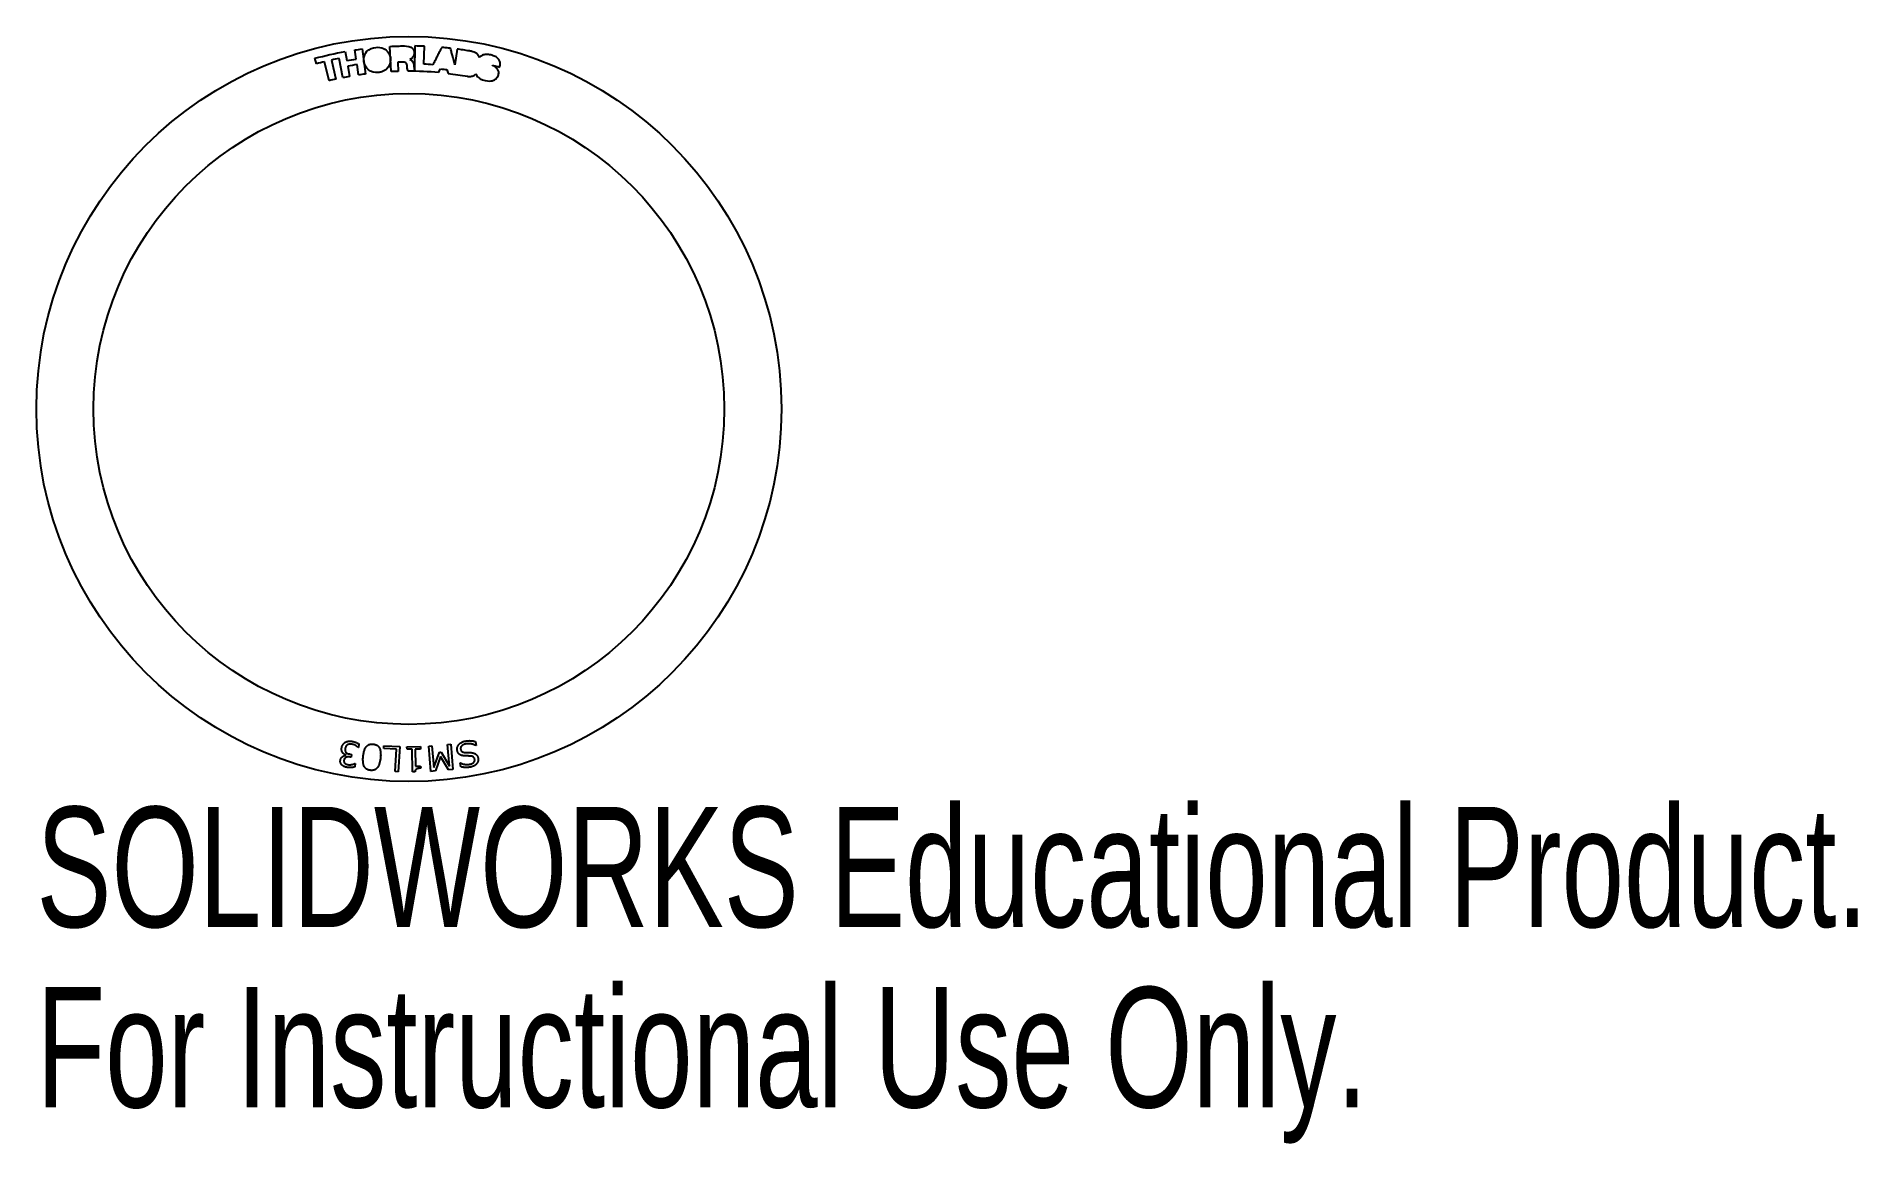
# Model space of a CAD drawing. Header units: inches. Extents: x -0.59 to 2.29, y -1.16 to 0.59.
import ezdxf

# ---------------------------------------------------------------- set-up
doc = ezdxf.new("R2010")
doc.units = ezdxf.units.IN
doc.header["$MEASUREMENT"] = 0
doc.styles.add('SLDTEXTSTYLE0', font='TXT', dxfattribs={"width": 0.7})

msp = doc.modelspace()

# ---------------------------------------------------------------- linework, layer by layer
at = {"color": 7, "linetype": 'Continuous', "lineweight": 25}
for p, q in [((-0.1465, 0.5467), (-0.1488, 0.5554)), ((-0.1264, 0.5199), (-0.1337, 0.55)), ((-0.1225, 0.5526), (-0.1157, 0.5223)), ((-0.1047, 0.5247), (-0.1107, 0.5551)), ((-0.101, 0.5661), (-0.0985, 0.5517)), ((-0.0836, 0.5542), (-0.0857, 0.5686)), ((-0.0742, 0.5702), (-0.069, 0.5305)), ((-0.0279, 0.5343), (-0.03, 0.5742)), ((-0.0175, 0.5493), (-0.017, 0.5347)), ((0.0016, 0.5537), (0.0016, 0.5536)), ((0.0093, 0.5749), (0.0087, 0.5368)), ((0.0234, 0.546), (0.0245, 0.5745)), ((0.0762, 0.5699), (0.0729, 0.5452)), ((-0.0969, 0.5429), (-0.094, 0.5267)), ((-0.0798, 0.529), (-0.0822, 0.5453)), ((0.0471, 0.5329), (0.0501, 0.5386)), ((0.0603, 0.5375), (0.062, 0.5314)), ((-0.0996, -0.5484), (-0.0995, -0.548)), ((-0.0933, -0.5465), (-0.091, -0.5469)), ((-0.091, -0.5469), (-0.0917, -0.5514)), ((-0.08, -0.5362), (-0.0803, -0.5361)), ((-0.0791, -0.5306), (-0.08, -0.5362)), ((-0.0397, -0.5378), (-0.0395, -0.5333)), ((-0.0199, -0.5389), (-0.0397, -0.5378)), ((-0.0395, -0.5333), (-0.0146, -0.5346)), ((-0.0219, -0.5743), (-0.0199, -0.5389)), ((-0.0146, -0.5346), (-0.0168, -0.5746)), ((-0.0031, -0.5348), (0.0182, -0.5345)), ((-0.003, -0.5389), (-0.0031, -0.5348)), ((0.0051, -0.5388), (-0.003, -0.5389)), ((0.0056, -0.5747), (0.0051, -0.5388)), ((0.0182, -0.5385), (0.0101, -0.5387)), ((0.0101, -0.5387), (0.0105, -0.5655)), ((0.0182, -0.5345), (0.0182, -0.5385)), ((0.0313, -0.5339), (0.0363, -0.5334)), ((0.0349, -0.5739), (0.0313, -0.5339)), ((0.0363, -0.5334), (0.0395, -0.5679)), ((0.0395, -0.5679), (0.0482, -0.5435)), ((0.0482, -0.5435), (0.0513, -0.5433)), ((0.0513, -0.5433), (0.0643, -0.5656)), ((0.0611, -0.5311), (0.0662, -0.5307)), ((0.0643, -0.5656), (0.0611, -0.5311)), ((0.0662, -0.5307), (0.0698, -0.5707)), ((0.1054, -0.5265), (0.1064, -0.533)), ((0.1064, -0.533), (0.1061, -0.5331)), ((-0.0917, -0.5514), (-0.0935, -0.5512)), ((-0.085, -0.5613), (-0.0859, -0.5669)), ((-0.0852, -0.5613), (-0.085, -0.5613)), ((-0.0168, -0.5746), (-0.0219, -0.5743)), ((0.0097, -0.5746), (0.0056, -0.5747)), ((0.0105, -0.5655), (0.0186, -0.5654)), ((0.0186, -0.5654), (0.0187, -0.5689)), ((0.042, -0.5732), (0.0349, -0.5739)), ((0.0501, -0.5501), (0.042, -0.5732)), ((0.0625, -0.5713), (0.0501, -0.5501)), ((0.0698, -0.5707), (0.0625, -0.5713)), ((0.0812, -0.5604), (0.0816, -0.5603)), ((0.0822, -0.5667), (0.0812, -0.5604))]:
    msp.add_line(p, q, dxfattribs=at)
for radius in [0.59, 0.4995]:
    msp.add_circle((0, 0), radius, dxfattribs=at)
for points in [[(-0.1488, 0.5554), (-0.1331, 0.5596), (-0.1171, 0.5632), (-0.101, 0.5661)], [(-0.1337, 0.55), (-0.138, 0.549), (-0.1423, 0.5479), (-0.1465, 0.5467)], [(-0.1107, 0.5551), (-0.1147, 0.5543), (-0.1186, 0.5535), (-0.1225, 0.5526)], [(-0.0985, 0.5517), (-0.0935, 0.5526), (-0.0885, 0.5534), (-0.0836, 0.5542)], [(-0.0857, 0.5686), (-0.0819, 0.5692), (-0.078, 0.5697), (-0.0742, 0.5702)], [(-0.03, 0.5742), (-0.0224, 0.5746), (-0.0147, 0.5749), (-0.0071, 0.575)], [(-0.029, 0.5542), (-0.029, 0.5536), (-0.029, 0.5529), (-0.029, 0.5522)], [(-0.009, 0.5495), (-0.0118, 0.5494), (-0.0146, 0.5494), (-0.0175, 0.5493)], [(0.0085, 0.5637), (0.0084, 0.5594), (0.0057, 0.5551), (0.0016, 0.5537)], [(0.0016, 0.5536), (0.0058, 0.5528), (0.0074, 0.548), (0.0078, 0.544)], [(0.0245, 0.5745), (0.0195, 0.5747), (0.0144, 0.5748), (0.0093, 0.5749)], [(-0.1157, 0.5223), (-0.1193, 0.5215), (-0.1228, 0.5207), (-0.1264, 0.5199)], [(-0.094, 0.5267), (-0.0975, 0.526), (-0.1011, 0.5254), (-0.1047, 0.5247)], [(-0.0822, 0.5453), (-0.0871, 0.5446), (-0.092, 0.5438), (-0.0969, 0.5429)], [(-0.069, 0.5305), (-0.0726, 0.5301), (-0.0762, 0.5296), (-0.0798, 0.529)], [(-0.0429, 0.534), (-0.0447, 0.5334), (-0.0466, 0.5331), (-0.0485, 0.5328)], [(-0.017, 0.5347), (-0.0206, 0.5346), (-0.0243, 0.5345), (-0.0279, 0.5343)], [(-0.0014, 0.535), (-0.0025, 0.5369), (-0.0025, 0.5392), (-0.0027, 0.5414)], [(0.0471, 0.5329), (0.031, 0.5343), (0.0148, 0.535), (-0.0014, 0.535)], [(0.0078, 0.544), (0.0079, 0.5416), (0.0081, 0.5391), (0.0087, 0.5368)], [(0.0381, 0.5452), (0.0332, 0.5455), (0.0283, 0.5458), (0.0234, 0.546)], [(0.0501, 0.5386), (0.0535, 0.5383), (0.0569, 0.5379), (0.0603, 0.5375)], [(0.062, 0.5314), (0.0723, 0.5302), (0.0826, 0.5287), (0.0928, 0.5269)], [(0.1062, 0.5308), (0.1063, 0.5304), (0.1064, 0.5299), (0.1065, 0.5295)], [(0.1065, 0.5295), (0.1075, 0.5271), (0.1095, 0.5252), (0.1117, 0.5237)], [(0.1117, 0.5237), (0.1121, 0.5234), (0.1126, 0.5232), (0.113, 0.5229)], [(0.113, 0.5229), (0.1179, 0.5204), (0.123, 0.5192), (0.1284, 0.5194)], [(0.1325, 0.5442), (0.1324, 0.5443), (0.1323, 0.5443), (0.1322, 0.5444)]]:
    msp.add_open_spline(points, degree=3, dxfattribs=at)
for points, knots in [([(-0.0715, 0.5504), (-0.0717, 0.5517), (-0.0715, 0.5575), (-0.0676, 0.5686), (-0.0574, 0.5721), (-0.0522, 0.5726)], [0, 0, 0, 0, 0.11878, 0.526087, 1, 1, 1, 1]), ([(-0.0485, 0.5328), (-0.054, 0.5323), (-0.0654, 0.5349), (-0.0707, 0.5452), (-0.0715, 0.5504)], [0, 0, 0, 0, 0.513959, 1, 1, 1, 1]), ([(-0.0522, 0.5726), (-0.0482, 0.573), (-0.0365, 0.572), (-0.0296, 0.5613), (-0.029, 0.5542)], [0, 0, 0, 0, 0.366225, 1, 1, 1, 1]), ([(-0.029, 0.5522), (-0.0294, 0.5471), (-0.0327, 0.539), (-0.0399, 0.5349), (-0.0429, 0.534)], [0.0619722, 0.0619722, 0.0619722, 0.0619722, 0.5383165, 0.8226206, 0.8226206, 0.8226206, 0.8226206]), ([(-0.0027, 0.5414), (-0.0029, 0.5432), (-0.003, 0.5475), (-0.0069, 0.5498), (-0.009, 0.5495)], [0, 0, 0, 0, 0.492989, 1, 1, 1, 1]), ([(-0.0071, 0.575), (-0.0025, 0.575), (0.0058, 0.5737), (0.0086, 0.5663), (0.0085, 0.5637)], [0, 0, 0, 0, 0.636837, 1, 1, 1, 1]), ([(0.0521, 0.5726), (0.052, 0.5723), (0.0517, 0.5717), (0.051, 0.5707), (0.05, 0.5687), (0.0479, 0.5647), (0.045, 0.559), (0.0415, 0.5521), (0.0393, 0.5475), (0.0381, 0.5452)], [0, 0, 0, 0, 0.031287, 0.062574, 0.125027, 0.250008, 0.499948, 0.749974, 1, 1, 1, 1]), ([(0.0659, 0.5712), (0.0636, 0.5715), (0.059, 0.572), (0.0544, 0.5724), (0.0521, 0.5726)], [0, 0, 0, 0, 0.500562, 1, 1, 1, 1]), ([(0.0729, 0.5452), (0.0727, 0.5459), (0.0722, 0.5481), (0.0712, 0.5516), (0.0702, 0.5553), (0.0694, 0.5585), (0.0687, 0.5615), (0.0677, 0.5647), (0.0667, 0.5679), (0.0662, 0.5701), (0.0659, 0.5712)], [0, 0, 0, 0, 0.0776131, 0.2500377, 0.4082034, 0.5000628, 0.6250499, 0.750037, 0.8693729, 1, 1, 1, 1]), ([(0.0957, 0.567), (0.0925, 0.5675), (0.086, 0.5686), (0.0794, 0.5695), (0.0762, 0.5699)], [0, 0, 0, 0, 0.500488, 1, 1, 1, 1]), ([(0.1114, 0.5567), (0.1112, 0.5574), (0.1109, 0.5587), (0.11, 0.5604), (0.1087, 0.5619), (0.1072, 0.5632), (0.1047, 0.5647), (0.1008, 0.566), (0.0976, 0.5666), (0.0957, 0.567)], [0, 0, 0, 0, 0.100861, 0.197674, 0.294002, 0.393461, 0.499347, 0.722429, 1, 1, 1, 1]), ([(0.1297, 0.5606), (0.1284, 0.5608), (0.126, 0.5613), (0.1225, 0.5615), (0.1193, 0.5611), (0.1163, 0.5602), (0.1136, 0.5588), (0.1122, 0.5574), (0.1114, 0.5567)], [0, 0, 0, 0, 0.195673, 0.373715, 0.537947, 0.69321, 0.845207, 1, 1, 1, 1]), ([(0.1439, 0.5414), (0.1441, 0.5425), (0.1446, 0.5445), (0.1446, 0.5475), (0.1442, 0.5502), (0.1431, 0.5527), (0.1415, 0.5548), (0.1393, 0.5567), (0.1366, 0.5583), (0.1333, 0.5596), (0.1309, 0.5603), (0.1297, 0.5606)], [0, 0, 0, 0, 0.118119, 0.224551, 0.322938, 0.417853, 0.514362, 0.617299, 0.730675, 0.857519, 1, 1, 1, 1]), ([(0.0928, 0.5269), (0.0937, 0.5268), (0.0953, 0.5266), (0.0977, 0.5267), (0.1006, 0.5272), (0.1037, 0.5282), (0.1054, 0.53), (0.1062, 0.5308)], [0, 0, 0, 0, 0.170501, 0.336586, 0.501116, 0.766208, 1, 1, 1, 1]), ([(0.1284, 0.5194), (0.1295, 0.5195), (0.1316, 0.5197), (0.1345, 0.5207), (0.1369, 0.522), (0.139, 0.5239), (0.1406, 0.5262), (0.1413, 0.528), (0.1417, 0.5289)], [0, 0, 0, 0, 0.1872254, 0.357655, 0.5170173, 0.6722707, 0.8309151, 1, 1, 1, 1]), ([(0.1322, 0.5444), (0.1342, 0.5439), (0.1381, 0.543), (0.1419, 0.5419), (0.1439, 0.5414)], [0, 0, 0, 0, 0.50068, 1, 1, 1, 1]), ([(0.1417, 0.5289), (0.1419, 0.5299), (0.1422, 0.5315), (0.1423, 0.534), (0.1416, 0.5362), (0.1404, 0.5385), (0.1384, 0.5405), (0.1357, 0.5425), (0.1336, 0.5436), (0.1325, 0.5442)], [0, 0, 0, 0, 0.151768, 0.249982, 0.380211, 0.499789, 0.638509, 0.804184, 1, 1, 1, 1]), ([(-0.1048, -0.5445), (-0.105, -0.5443), (-0.1053, -0.5438), (-0.1057, -0.5431), (-0.1061, -0.5422), (-0.1064, -0.5413), (-0.1066, -0.5403), (-0.1067, -0.5392), (-0.1067, -0.538), (-0.1066, -0.5371), (-0.1065, -0.5367)], [0, 0, 0, 0, 0.105102, 0.212521, 0.322874, 0.437236, 0.559677, 0.693325, 0.838985, 1, 1, 1, 1]), ([(-0.1065, -0.5367), (-0.1064, -0.5362), (-0.1063, -0.5353), (-0.1059, -0.5341), (-0.1054, -0.5329), (-0.1048, -0.5318), (-0.104, -0.5308), (-0.1032, -0.5298), (-0.1023, -0.529), (-0.1017, -0.5285), (-0.1014, -0.5283)], [0, 0, 0, 0, 0.134715, 0.264585, 0.390859, 0.514893, 0.637671, 0.758318, 0.878688, 1, 1, 1, 1]), ([(-0.0995, -0.548), (-0.0997, -0.548), (-0.1002, -0.5478), (-0.1009, -0.5475), (-0.1016, -0.5471), (-0.1023, -0.5467), (-0.103, -0.5462), (-0.1037, -0.5457), (-0.1043, -0.5451), (-0.1046, -0.5447), (-0.1048, -0.5445)], [0, 0, 0, 0, 0.106391, 0.22236, 0.348266, 0.483318, 0.62089, 0.750645, 0.877863, 1, 1, 1, 1]), ([(-0.1014, -0.5283), (-0.101, -0.528), (-0.1002, -0.5275), (-0.099, -0.5269), (-0.0977, -0.5265), (-0.0963, -0.5262), (-0.0948, -0.526), (-0.0934, -0.526), (-0.0918, -0.526), (-0.0908, -0.5262), (-0.0903, -0.5262)], [0, 0, 0, 0, 0.119025, 0.237021, 0.356393, 0.477887, 0.602799, 0.731, 0.86268, 1, 1, 1, 1]), ([(-0.101, -0.5379), (-0.101, -0.5382), (-0.1011, -0.5389), (-0.1011, -0.5399), (-0.1011, -0.5407), (-0.1009, -0.5415), (-0.1007, -0.5423), (-0.1003, -0.5429), (-0.0999, -0.5435), (-0.0996, -0.5439), (-0.0994, -0.5441)], [0, 0, 0, 0, 0.157551, 0.302046, 0.434994, 0.558147, 0.673305, 0.784355, 0.89263, 1, 1, 1, 1]), ([(-0.0976, -0.532), (-0.0979, -0.5322), (-0.0983, -0.5325), (-0.0989, -0.5331), (-0.0994, -0.5337), (-0.0998, -0.5344), (-0.1002, -0.5351), (-0.1005, -0.5359), (-0.1008, -0.5369), (-0.1009, -0.5375), (-0.101, -0.5379)], [0, 0, 0, 0, 0.120635, 0.2373, 0.351067, 0.464029, 0.581071, 0.708894, 0.848283, 1, 1, 1, 1]), ([(-0.0994, -0.5441), (-0.0993, -0.5442), (-0.0989, -0.5446), (-0.0983, -0.545), (-0.0976, -0.5454), (-0.0965, -0.5458), (-0.0951, -0.5462), (-0.0939, -0.5464), (-0.0933, -0.5465)], [0, 0, 0, 0, 0.108654, 0.220576, 0.338275, 0.46097, 0.721891, 1, 1, 1, 1]), ([(-0.0908, -0.5308), (-0.0911, -0.5308), (-0.0916, -0.5307), (-0.0925, -0.5307), (-0.0934, -0.5307), (-0.0944, -0.5308), (-0.0953, -0.531), (-0.0961, -0.5313), (-0.0969, -0.5316), (-0.0974, -0.5319), (-0.0976, -0.532)], [0, 0, 0, 0, 0.118935, 0.242771, 0.371107, 0.506787, 0.640614, 0.76513, 0.885468, 1, 1, 1, 1]), ([(-0.0803, -0.5361), (-0.0807, -0.5358), (-0.0814, -0.5352), (-0.0825, -0.5343), (-0.0838, -0.5335), (-0.0851, -0.5327), (-0.0865, -0.5321), (-0.088, -0.5315), (-0.0894, -0.5311), (-0.0903, -0.5309), (-0.0908, -0.5308)], [0, 0, 0, 0, 0.116215, 0.237555, 0.363857, 0.496088, 0.628484, 0.75576, 0.87958, 1, 1, 1, 1]), ([(-0.0903, -0.5262), (-0.0897, -0.5263), (-0.0887, -0.5265), (-0.0871, -0.5269), (-0.0855, -0.5274), (-0.084, -0.528), (-0.0826, -0.5287), (-0.0813, -0.5293), (-0.0801, -0.5299), (-0.0794, -0.5304), (-0.0791, -0.5306)], [0, 0, 0, 0, 0.135669, 0.270966, 0.40627, 0.542133, 0.672857, 0.792338, 0.901402, 1, 1, 1, 1]), ([(-0.0724, -0.55), (-0.0723, -0.5492), (-0.0721, -0.5475), (-0.0717, -0.5451), (-0.0712, -0.5429), (-0.0706, -0.5408), (-0.07, -0.539), (-0.0692, -0.5374), (-0.0684, -0.5359), (-0.0674, -0.5346), (-0.0664, -0.5335), (-0.0653, -0.5326), (-0.0641, -0.5318), (-0.0628, -0.5313), (-0.0613, -0.5309), (-0.0598, -0.5306), (-0.0582, -0.5306), (-0.0571, -0.5307), (-0.0565, -0.5307)], [0, 0, 0, 0, 0.091539, 0.177172, 0.256589, 0.330312, 0.398915, 0.462153, 0.521113, 0.575925, 0.627983, 0.678502, 0.728597, 0.778694, 0.830105, 0.883787, 0.940195, 1, 1, 1, 1]), ([(-0.0565, -0.5307), (-0.056, -0.5308), (-0.0549, -0.5309), (-0.0533, -0.5313), (-0.0518, -0.5319), (-0.0505, -0.5326), (-0.0493, -0.5334), (-0.0483, -0.5345), (-0.0474, -0.5356), (-0.0467, -0.5369), (-0.046, -0.5384), (-0.0455, -0.54), (-0.0451, -0.5417), (-0.0449, -0.5437), (-0.0448, -0.5457), (-0.0447, -0.548), (-0.0448, -0.5504), (-0.045, -0.552), (-0.0451, -0.5529)], [0, 0, 0, 0, 0.06077, 0.117972, 0.171944, 0.224083, 0.274425, 0.324775, 0.37551, 0.42798, 0.48316, 0.542091, 0.605259, 0.673461, 0.746498, 0.825209, 0.909832, 1, 1, 1, 1]), ([(0.0765, -0.5404), (0.0764, -0.54), (0.0763, -0.5392), (0.0763, -0.538), (0.0765, -0.5368), (0.0768, -0.5356), (0.0772, -0.5344), (0.0777, -0.5333), (0.0784, -0.5322), (0.0789, -0.5316), (0.0792, -0.5312)], [0, 0, 0, 0, 0.120247, 0.241507, 0.36461, 0.491602, 0.620102, 0.746523, 0.87309, 1, 1, 1, 1]), ([(0.087, -0.5493), (0.0866, -0.5492), (0.0859, -0.5491), (0.0848, -0.5489), (0.0838, -0.5487), (0.0829, -0.5484), (0.082, -0.5481), (0.0812, -0.5477), (0.0805, -0.5472), (0.0798, -0.5467), (0.0791, -0.5462), (0.0786, -0.5456), (0.0781, -0.5449), (0.0776, -0.5441), (0.0772, -0.5433), (0.0769, -0.5424), (0.0767, -0.5414), (0.0765, -0.5407), (0.0765, -0.5404)], [0, 0, 0, 0, 0.07471, 0.146194, 0.214331, 0.278768, 0.341276, 0.400697, 0.458153, 0.513948, 0.569027, 0.624413, 0.680818, 0.739178, 0.799547, 0.862988, 0.929354, 1, 1, 1, 1]), ([(0.0792, -0.5312), (0.0795, -0.5309), (0.0802, -0.5302), (0.0813, -0.5293), (0.0824, -0.5285), (0.0837, -0.5277), (0.0851, -0.5271), (0.0867, -0.5265), (0.0885, -0.526), (0.0897, -0.5258), (0.0903, -0.5257)], [0, 0, 0, 0, 0.109327, 0.220436, 0.333563, 0.450326, 0.573329, 0.705048, 0.847045, 1, 1, 1, 1]), ([(0.0911, -0.5303), (0.0907, -0.5303), (0.0899, -0.5305), (0.0888, -0.5307), (0.0878, -0.531), (0.0868, -0.5314), (0.086, -0.5318), (0.0852, -0.5323), (0.0845, -0.5328), (0.0838, -0.5333), (0.0833, -0.5339), (0.0828, -0.5345), (0.0824, -0.5352), (0.0821, -0.5358), (0.0819, -0.5365), (0.0818, -0.5372), (0.0818, -0.538), (0.0819, -0.5385), (0.0819, -0.5387)], [0, 0, 0, 0, 0.085154, 0.166151, 0.242432, 0.314974, 0.383843, 0.448995, 0.511504, 0.571732, 0.629389, 0.684296, 0.737303, 0.789032, 0.840115, 0.891586, 0.944805, 1, 1, 1, 1]), ([(0.0819, -0.5387), (0.082, -0.539), (0.082, -0.5394), (0.0822, -0.54), (0.0824, -0.5405), (0.0826, -0.541), (0.0829, -0.5414), (0.0831, -0.5418), (0.0835, -0.5422), (0.084, -0.5426), (0.0847, -0.543), (0.0857, -0.5434), (0.0868, -0.5436), (0.0876, -0.5438), (0.0881, -0.5438)], [0, 0, 0, 0, 0.0743683, 0.1440566, 0.2090087, 0.2706606, 0.3287555, 0.3835221, 0.4370375, 0.4895119, 0.5976587, 0.7177526, 0.8505749, 1, 1, 1, 1]), ([(0.0881, -0.5438), (0.0888, -0.5439), (0.0903, -0.544), (0.0926, -0.544), (0.095, -0.544), (0.0967, -0.5441), (0.0976, -0.5441)], [0, 0, 0, 0, 0.226982, 0.468318, 0.726208, 1, 1, 1, 1]), ([(0.0903, -0.5257), (0.091, -0.5256), (0.0924, -0.5254), (0.0944, -0.5253), (0.0963, -0.5252), (0.0981, -0.5253), (0.0999, -0.5254), (0.1017, -0.5257), (0.1036, -0.5261), (0.1048, -0.5264), (0.1054, -0.5265)], [0, 0, 0, 0, 0.137995, 0.269518, 0.394383, 0.513061, 0.630595, 0.750931, 0.873845, 1, 1, 1, 1]), ([(0.1061, -0.5331), (0.1055, -0.5328), (0.1044, -0.5321), (0.1025, -0.5314), (0.1006, -0.5308), (0.0986, -0.5304), (0.0966, -0.5301), (0.0947, -0.53), (0.0929, -0.53), (0.0917, -0.5302), (0.0911, -0.5303)], [0, 0, 0, 0, 0.125374, 0.251809, 0.380289, 0.512629, 0.643299, 0.767375, 0.886147, 1, 1, 1, 1]), ([(0.0976, -0.5441), (0.098, -0.5442), (0.0989, -0.5442), (0.1002, -0.5444), (0.1013, -0.5446), (0.1024, -0.5449), (0.1034, -0.5453), (0.1044, -0.5457), (0.1052, -0.5462), (0.106, -0.5467), (0.1067, -0.5474), (0.1074, -0.548), (0.1079, -0.5488), (0.1084, -0.5496), (0.1089, -0.5505), (0.1092, -0.5514), (0.1095, -0.5524), (0.1096, -0.5531), (0.1097, -0.5535)], [0, 0, 0, 0, 0.078957, 0.154052, 0.225199, 0.292513, 0.356596, 0.417735, 0.476174, 0.533299, 0.58941, 0.644405, 0.700191, 0.756429, 0.814163, 0.873497, 0.935689, 1, 1, 1, 1]), ([(-0.1059, -0.564), (-0.1061, -0.5638), (-0.1067, -0.5633), (-0.1073, -0.5624), (-0.1079, -0.5615), (-0.1083, -0.5605), (-0.1086, -0.5595), (-0.1087, -0.5584), (-0.1087, -0.5573), (-0.1086, -0.5565), (-0.1085, -0.5561)], [0, 0, 0, 0, 0.12937, 0.252887, 0.37341, 0.492317, 0.612482, 0.735697, 0.864297, 1, 1, 1, 1]), ([(-0.1085, -0.5561), (-0.1085, -0.5558), (-0.1084, -0.5553), (-0.1082, -0.5545), (-0.1079, -0.5538), (-0.1075, -0.5531), (-0.1071, -0.5524), (-0.1066, -0.5518), (-0.106, -0.5512), (-0.1054, -0.5507), (-0.1047, -0.5502), (-0.104, -0.5498), (-0.1033, -0.5494), (-0.1026, -0.5491), (-0.1019, -0.5488), (-0.1011, -0.5486), (-0.1004, -0.5485), (-0.0999, -0.5484), (-0.0996, -0.5484)], [0, 0, 0, 0, 0.064644, 0.128085, 0.189639, 0.251278, 0.313266, 0.375117, 0.438776, 0.503887, 0.569065, 0.632957, 0.694886, 0.75659, 0.817055, 0.877879, 0.938293, 1, 1, 1, 1]), ([(-0.0973, -0.5677), (-0.0977, -0.5676), (-0.0986, -0.5675), (-0.0999, -0.5672), (-0.1011, -0.5668), (-0.1022, -0.5664), (-0.1032, -0.5659), (-0.1042, -0.5654), (-0.1051, -0.5647), (-0.1056, -0.5643), (-0.1059, -0.564)], [0, 0, 0, 0, 0.14729, 0.286823, 0.417202, 0.540757, 0.658447, 0.773689, 0.887116, 1, 1, 1, 1]), ([(-0.1029, -0.5565), (-0.1029, -0.5567), (-0.103, -0.5572), (-0.103, -0.5578), (-0.1029, -0.5585), (-0.1027, -0.5591), (-0.1025, -0.5597), (-0.1021, -0.5602), (-0.1018, -0.5607), (-0.1015, -0.561), (-0.1013, -0.5611)], [0, 0, 0, 0, 0.138132, 0.267852, 0.394078, 0.516253, 0.637301, 0.756473, 0.876611, 1, 1, 1, 1]), ([(-0.0935, -0.5512), (-0.0938, -0.5511), (-0.0944, -0.551), (-0.0953, -0.551), (-0.0961, -0.551), (-0.097, -0.551), (-0.0977, -0.5512), (-0.0985, -0.5513), (-0.0992, -0.5516), (-0.0998, -0.5519), (-0.1004, -0.5522), (-0.101, -0.5527), (-0.1015, -0.5532), (-0.1019, -0.5537), (-0.1022, -0.5543), (-0.1025, -0.555), (-0.1028, -0.5557), (-0.1029, -0.5562), (-0.1029, -0.5565)], [0, 0, 0, 0, 0.076861, 0.150061, 0.220493, 0.287201, 0.351364, 0.413268, 0.473555, 0.532541, 0.589944, 0.645653, 0.701396, 0.757225, 0.81397, 0.873023, 0.934737, 1, 1, 1, 1]), ([(-0.1013, -0.5611), (-0.1012, -0.5613), (-0.1008, -0.5615), (-0.1003, -0.5619), (-0.0997, -0.5622), (-0.0989, -0.5626), (-0.0977, -0.5629), (-0.0968, -0.5631), (-0.0963, -0.5632)], [0, 0, 0, 0, 0.118766, 0.2359, 0.35273, 0.470946, 0.721863, 1, 1, 1, 1]), ([(-0.0859, -0.5669), (-0.0862, -0.567), (-0.087, -0.5673), (-0.0882, -0.5675), (-0.0896, -0.5677), (-0.0911, -0.5679), (-0.0927, -0.568), (-0.0943, -0.568), (-0.0958, -0.5679), (-0.0968, -0.5678), (-0.0973, -0.5677)], [0, 0, 0, 0, 0.097708, 0.207291, 0.328983, 0.463847, 0.602916, 0.738306, 0.870516, 1, 1, 1, 1]), ([(-0.0963, -0.5632), (-0.0958, -0.5632), (-0.095, -0.5634), (-0.0937, -0.5634), (-0.0923, -0.5633), (-0.0909, -0.5631), (-0.0894, -0.5628), (-0.088, -0.5624), (-0.0866, -0.5619), (-0.0857, -0.5615), (-0.0852, -0.5613)], [0, 0, 0, 0, 0.111633, 0.22746, 0.349011, 0.475697, 0.605948, 0.736466, 0.867537, 1, 1, 1, 1]), ([(-0.061, -0.5722), (-0.0615, -0.5721), (-0.0627, -0.572), (-0.0642, -0.5716), (-0.0657, -0.571), (-0.067, -0.5703), (-0.0682, -0.5694), (-0.0692, -0.5684), (-0.0701, -0.5673), (-0.0709, -0.5659), (-0.0715, -0.5645), (-0.072, -0.5629), (-0.0723, -0.5611), (-0.0726, -0.5592), (-0.0727, -0.5571), (-0.0728, -0.5549), (-0.0727, -0.5525), (-0.0725, -0.5509), (-0.0724, -0.55)], [0, 0, 0, 0, 0.06081, 0.118121, 0.172129, 0.224191, 0.274955, 0.325727, 0.376716, 0.429702, 0.485429, 0.544582, 0.608063, 0.676035, 0.748843, 0.827049, 0.910605, 1, 1, 1, 1]), ([(-0.0451, -0.5529), (-0.0452, -0.5537), (-0.0454, -0.5554), (-0.0458, -0.5578), (-0.0463, -0.56), (-0.0469, -0.562), (-0.0475, -0.5638), (-0.0483, -0.5655), (-0.0491, -0.567), (-0.05, -0.5682), (-0.0511, -0.5694), (-0.0522, -0.5703), (-0.0534, -0.571), (-0.0547, -0.5716), (-0.0562, -0.572), (-0.0577, -0.5723), (-0.0593, -0.5724), (-0.0604, -0.5723), (-0.061, -0.5722)], [0, 0, 0, 0, 0.090715, 0.1755621, 0.2547401, 0.3282268, 0.3965021, 0.4600191, 0.5190031, 0.5742855, 0.6265682, 0.6774614, 0.7274862, 0.77797, 0.8297462, 0.8834506, 0.9398932, 1, 1, 1, 1]), ([(0.0123, -0.5701), (0.0121, -0.5702), (0.0118, -0.5705), (0.0113, -0.5709), (0.0108, -0.5713), (0.0104, -0.5719), (0.0101, -0.5724), (0.0099, -0.5731), (0.0098, -0.5738), (0.0097, -0.5744), (0.0097, -0.5746)], [0, 0, 0, 0, 0.122128, 0.239141, 0.35453, 0.467999, 0.584252, 0.710706, 0.847735, 1, 1, 1, 1]), ([(0.0187, -0.5689), (0.0181, -0.569), (0.0169, -0.569), (0.0155, -0.5692), (0.0143, -0.5694), (0.0136, -0.5696), (0.0129, -0.5698), (0.0125, -0.57), (0.0123, -0.5701)], [0, 0, 0, 0, 0.260916, 0.543322, 0.680204, 0.801885, 0.908416, 1, 1, 1, 1]), ([(0.0816, -0.5603), (0.082, -0.5606), (0.083, -0.5611), (0.0845, -0.5617), (0.0862, -0.5623), (0.0881, -0.5627), (0.09, -0.5629), (0.0919, -0.563), (0.0939, -0.563), (0.0952, -0.5628), (0.0958, -0.5627)], [0, 0, 0, 0, 0.105812, 0.219085, 0.339952, 0.469826, 0.603363, 0.735753, 0.867475, 1, 1, 1, 1]), ([(0.0966, -0.5673), (0.0959, -0.5674), (0.0945, -0.5676), (0.0925, -0.5677), (0.0906, -0.5678), (0.0887, -0.5677), (0.087, -0.5676), (0.0853, -0.5673), (0.0837, -0.5671), (0.0827, -0.5668), (0.0822, -0.5667)], [0, 0, 0, 0, 0.1439472, 0.2821308, 0.4155486, 0.5435543, 0.6664862, 0.782836, 0.8944567, 1, 1, 1, 1]), ([(0.0975, -0.5497), (0.0971, -0.5496), (0.0964, -0.5496), (0.0953, -0.5496), (0.0939, -0.5495), (0.0925, -0.5495), (0.091, -0.5495), (0.0895, -0.5494), (0.0882, -0.5494), (0.0874, -0.5493), (0.087, -0.5493)], [0, 0, 0, 0, 0.092854, 0.203033, 0.331251, 0.476039, 0.623856, 0.760435, 0.885785, 1, 1, 1, 1]), ([(0.0958, -0.5627), (0.0962, -0.5627), (0.0968, -0.5626), (0.0978, -0.5623), (0.0987, -0.562), (0.0996, -0.5617), (0.1004, -0.5613), (0.1011, -0.5609), (0.1018, -0.5604), (0.1024, -0.5599), (0.1029, -0.5593), (0.1033, -0.5588), (0.1037, -0.5582), (0.104, -0.5575), (0.1042, -0.5569), (0.1043, -0.5562), (0.1043, -0.5555), (0.1042, -0.5551), (0.1042, -0.5549)], [0, 0, 0, 0, 0.0815929, 0.1598835, 0.2336702, 0.3051918, 0.3730987, 0.4392552, 0.5029682, 0.5650951, 0.625348, 0.6821344, 0.7364382, 0.7895217, 0.8410724, 0.8929252, 0.9454024, 1, 1, 1, 1]), ([(0.1097, -0.5535), (0.1097, -0.5539), (0.1098, -0.5547), (0.1098, -0.5559), (0.1097, -0.5571), (0.1094, -0.5582), (0.1089, -0.5593), (0.1084, -0.5604), (0.1076, -0.5614), (0.1068, -0.5624), (0.1058, -0.5633), (0.1047, -0.5642), (0.1036, -0.5649), (0.1024, -0.5656), (0.101, -0.5661), (0.0996, -0.5666), (0.0981, -0.567), (0.0971, -0.5672), (0.0966, -0.5673)], [0, 0, 0, 0, 0.058647, 0.115134, 0.170634, 0.225525, 0.280732, 0.337439, 0.396197, 0.45783, 0.520916, 0.584409, 0.648519, 0.714186, 0.781769, 0.851694, 0.924346, 1, 1, 1, 1]), ([(0.1042, -0.5549), (0.1041, -0.5545), (0.104, -0.5537), (0.1036, -0.5527), (0.103, -0.5518), (0.1024, -0.5512), (0.1019, -0.5508), (0.1014, -0.5506), (0.1009, -0.5503), (0.1003, -0.5501), (0.0997, -0.55), (0.099, -0.5498), (0.0983, -0.5497), (0.0977, -0.5497), (0.0975, -0.5497)], [0, 0, 0, 0, 0.127832, 0.24382, 0.350996, 0.454575, 0.507615, 0.563789, 0.624475, 0.68943, 0.759055, 0.833843, 0.913725, 1, 1, 1, 1])]:
    msp.add_open_spline(points, degree=3, knots=knots, dxfattribs=at)

# ---------------------------------------------------------------- texts
at = {"color": 7, "linetype": 'Continuous', "char_height": 0.1903, "attachment_point": 1, "style": 'SLDTEXTSTYLE0'}
for s, insert in [('SOLIDWORKS Educational Product.', (-0.59, -0.6301)), ('For Instructional Use Only.', (-0.59, -0.9156))]:
    msp.add_mtext(s, dxfattribs=dict(at, insert=insert))

doc.saveas('drawing.dxf')
